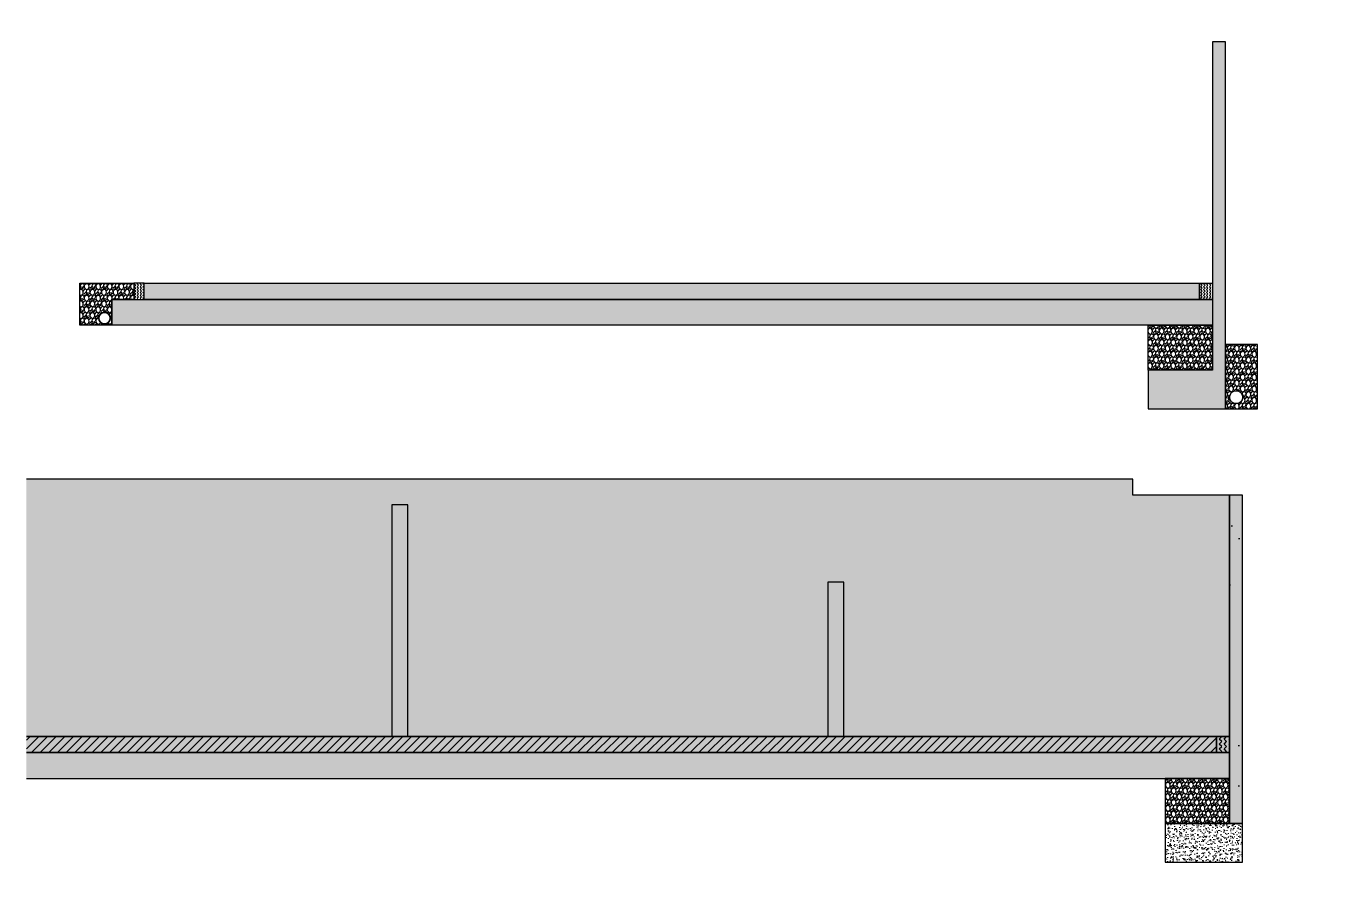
# Paper-space layout 'coupes-BB-MurOuest' of a CAD drawing. Header units: centimetres. Extents: x -77 to 333, y -24 to 239.
# The model-space entities are those that its viewports show. They can reach past a viewport. Long polylines and large blocks are cut down to what shows.
import ezdxf

# ---------------------------------------------------------------- set-up
doc = ezdxf.new("R2010")
doc.units = ezdxf.units.CM
for name, color, linetype in [('Dimensions', 6, 'Continuous'), ('Gravier', 120, 'Continuous'), ('Isolant pourtour radier', 36, 'Continuous'), ('Misapor', 4, 'Continuous'), ('Mur de soutenement', 1, 'Continuous'), ('Mur de soutenement-fondations', 242, 'Continuous'), ('Radier', 5, 'Continuous'), ('Title Block', 250, 'Continuous')]:
    doc.layers.add(name, color=color, linetype=linetype)
doc.layers.add('hatches', color=253, linetype='Continuous', lineweight=5)
doc.layers.get('Dimensions').off()
doc.layers.get('Title Block').off()
pattern_1 = [(50, (24800, 6e-14), (1821.85, -159.4), [190.5, -2095.5]), (355, (24800, 6e-14), (-352.4, 1910.6), [152.4, -1676.4]), (100.45, (24951.8, -13.3), (1469.4, 1751.2), [161.9, -1780.9]), (46.184, (24800, 508), (2710.8, -420.4), [285.75, -3143.25]), (96.636, (25026, 473), (2374, 2474.3), [242.9, -2671.4]), (351.184, (24800, 508), (2374, 2474.3), [228.6, -2514.6]), (21, (25054, 381), (1516.14, -1022.65), [190.5, -2095.5]), (326, (25054, 381), (618, 1841.9), [152.4, -1676.4]), (71.45, (25180.3, 295.8), (2134.16, 819.2), [161.9, -1780.9]), (37.5, (24800, 6e-14), (30.89, 845.55), [0, -1656.08, 0, -1701.8, 0, -1682.75]), (7.5, (24800, 6e-14), (668.2, 1001.8), [0, -970.28, 0, -1617.98, 0, -641.35]), (327.5, (24233.6, 6e-14), (1355.91, -57.29), [0, -635, 0, -1981.2, 0, -2628.9]), (317.5, (23979.6, 6e-14), (1481.3, 254.26), [0, -825.5, 0, -1315.72, 0, -1866.9])]
pattern_2 = [(95, (0, 1768.68), (140.09465, 117.55338), [19.05, -209.55]), (40, (0, 1768.68), (-160.01845, 110.17673), [15.24, -167.64058]), (145.45144, (11.67, 1778.47), (-19.9238, 227.7301), [16.19, -178.09024]), (91.1842, (-35.92, 1804.6), (221.41024, 161.9534), [28.575, -314.325]), (141.63556, (-17.47, 1818.1), (-7.0866, 342.82676), [24.285, -267.1356]), (36.18415, (-35.92, 1804.6), (-7.0866, 342.82676), [22.86, -251.4597]), (66, (-8.98, 1813.58), (179.51998, 34.89515), [19.05, -209.55]), (11, (-8.98, 1813.58), (-86.53993, 173.9412), [15.24, -167.64]), (116.45145, (5.98, 1816.49), (92.98005, 208.83634), [16.19, -178.08994]), (82.5, (0, 1768.68), (-57.60547, 61.973414), [0, -165.608, 0, -170.18, 0, -168.275]), (52.5, (0, 1768.68), (-23.58973, 118.087), [0, -97.028, 0, -161.798, 0, -64.135]), (12.5, (-40.05, 1728.63), (99.927863, 91.826196), [0, -63.5, 0, -198.12, 0, -262.89]), (2.5, (-58.01, 1710.67), (86.7639, 122.72239), [0, -82.55, 0, -131.572, 0, -186.69])]
pattern_3 = [(45, (0, 0), (4e-15, 44.901281), [31.75, -31.75]), (135, (22.45, 22.45), (-44.901281, 4e-15), [31.75, -31.75])]

msp = doc.modelspace()

# ---------------------------------------------------------------- hatches: boundary and pattern name
at = {"layer": 'hatches'}
h = msp.add_hatch(dxfattribs=at)
h.set_pattern_fill('AR-CONC', color=256, scale=0.7)
h.paths.add_polyline_path([(26800, 4400), (25300, 4400), (25300, 4650), (5000, 4650), (5000, 650), (26800, 650)])
h = msp.add_hatch(dxfattribs=at)
h.set_pattern_fill('AR-CONC', color=256, scale=0.7)
h.set_pattern_definition([(50, (24800, 6e-14), (127.5293, -11.1574), [13.335, -146.685]), (355, (24800, 6e-14), (-24.6704, 133.7398), [10.668, -117.3484]), (100.4514, (24810.63, -0.93), (102.859, 122.5824), [11.333, -124.6632]), (46.1842, (24800, 35.56), (189.7553, -29.4296), [20.0025, -220.0275]), (96.6356, (24815.81, 33.1), (166.183, 173.198), [16.9995, -186.995]), (351.184, (24800, 35.56), (166.183, 173.198), [16.002, -176.022]), (21, (24817.78, 26.67), (106.13, -71.5856), [13.335, -146.685]), (326, (24817.78, 26.67), (43.2614, 128.9316), [10.668, -117.348]), (71.4514, (24826.62, 20.7), (149.3915, 57.346), [11.333, -124.663]), (37.5, (24800, 6e-14), (2.16202, 59.18853), [0, -115.9256, 0, -119.126, 0, -117.7925]), (7.5, (24800, 6e-14), (46.7738, 70.1264), [0, -67.9196, 0, -113.2586, 0, -44.8945]), (327.5, (24760.35, 6e-14), (94.9134, -4.0101), [0, -44.45, 0, -138.684, 0, -184.023]), (317.5, (24742.57, 6e-14), (103.6904, 17.7985), [0, -57.785, 0, -92.1004, 0, -130.683])])
h.paths.add_polyline_path([(27000, 4400), (26800, 4400), (26800, -700), (27000, -700)])
h = msp.add_hatch(dxfattribs=at)
h.set_pattern_fill('ANSI31', color=256, scale=30)
h.set_pattern_definition([(45, (8593, -2e-05), (-67.3519, 67.3519), [])])
h.paths.add_polyline_path([(26600, 650), (5000, 650), (5000, 400), (26600, 400)])
h = msp.add_hatch(dxfattribs=at)
h.set_pattern_fill('HONEY', color=256, scale=10, angle=45)
h.paths.add_polyline_path([(5000, 0), (26800, 0), (26800, 400), (5000, 400)])
h = msp.add_hatch(dxfattribs=at)
h.set_pattern_fill('GRAVEL', color=256, scale=5, angle=45)
h.paths.add_polyline_path([(25800, -700), (26800, -700), (26800, 0), (25800, 0)])
h = msp.add_hatch(dxfattribs=at)
h.set_pattern_fill('AR-CONC', color=256, scale=0.7)
h.set_pattern_definition([(50, (24800, 100), (127.5293, -11.1574), [13.335, -146.685]), (355, (24800, 100), (-24.6704, 133.74), [10.668, -117.3484]), (100.4514, (24810.63, 99.07), (102.859, 122.5824), [11.333, -124.663]), (46.184, (24800, 135.56), (189.755, -29.43), [20.003, -220.028]), (96.6356, (24815.81, 133.1), (166.183, 173.198), [17, -186.995]), (351.184, (24800, 135.56), (166.183, 173.198), [16.002, -176.022]), (21, (24817.78, 126.67), (106.13, -71.5856), [13.335, -146.685]), (326, (24817.78, 126.67), (43.2614, 128.9316), [10.668, -117.348]), (71.4514, (24826.62, 120.7), (149.3915, 57.346), [11.333, -124.663]), (37.5, (24800, 100), (2.162, 59.1885), [0, -115.9256, 0, -119.126, 0, -117.7925]), (7.5, (24800, 100), (46.7738, 70.1264), [0, -67.9196, 0, -113.2586, 0, -44.8945]), (327.5, (24760.35, 100), (94.9134, -4.0101), [0, -44.45, 0, -138.684, 0, -184.023]), (317.5, (24742.57, 100), (103.6904, 17.7985), [0, -57.785, 0, -92.1004, 0, -130.683])])
h.paths.add_polyline_path([(27000, -700), (25800, -700), (25800, -1300), (27000, -1300)])
h = msp.add_hatch(dxfattribs=at)
h.set_pattern_fill('AR-CONC', color=256, angle=45)
h.set_pattern_definition(pattern_2)
h.paths.add_polyline_path([(93534, -66000), (92534, -66000), (92534, -66600), (93734, -66600), (93734, -60900), (93534, -60900)])
h = msp.add_hatch(dxfattribs=at)
h.set_pattern_fill('GRAVEL', color=256, scale=5, angle=45)
h.set_pattern_definition([(273.012788, (-25.145, 1923.139), (89.8025611, -1526.6435406), [17.08607, -1691.52418]), (229.969741, (-24.2467, 1906.0765), (987.82816778, 1167.43330043), [29.32024, -2902.70244]), (177.510447, (-43.105, 1883.626), (1885.85378546, -89.8025605), [20.67408, -2046.73614]), (312.273689, (-55.6776, 1826.152), (-1706.2486628, 1885.8537856), [26.70023, -2643.32187]), (337.833654, (-37.717, 1806.396), (-1526.6435406, 628.61792842), [26.18169, -2591.99039]), (42.273689, (-13.4704, 1796.5174), (-1885.8537856, -1706.2486628), [26.70023, -2643.32187]), (82.6942405, (6.286, 1814.478), (-269.40768351, -2065.45890786), [35.30968, -3495.65577]), (117.2553284, (10.7763, 1849.501), (-1347.03841794, 2604.27427523), [33.33598, -3300.26283]), (166.4295656, (-4.49, 1879.136), (-1885.85378546, 449.0128059), [26.79065, -2652.27728]), (220.236358, (-30.533, 1885.422), (1077.6307347, 898.0256119), [30.58566, -1498.69685]), (267.397438, (-53.8815, 1865.6654), (-89.80256114, -2065.45890785), [39.5539, -3915.83863]), (183.814075, (34.125, 1914.159), (-1167.4332957, -89.8025611), [13.50023, -1336.52829]), (216.4692344, (20.6546, 1913.261), (1347.038418, 987.82817355), [25.6841, -2542.73195]), (270, (1e-14, 1897.99), (89.80256, -89.80256), [17.96047, -161.64466]), (248.19859, (-17.062, 1902.484), (269.4076837, 628.6179285), [9.67207, -957.53112]), (336.80141, (-20.655, 1893.504), (-359.210245, 179.6051224), [13.67828, -670.23765]), (75.963757, (-8.082, 1888.116), (89.802561, 449.012806), [22.21598, -718.3149]), (206.56505, (-2.694, 1909.67), (269.407684, 89.802561), [16.06436, -385.5449]), (61.38954, (-72.74, 1841.419), (628.6179285, 1167.43329574), [22.5044, -2227.94133]), (115.346176, (-61.964, 1861.175), (628.6179284, -1347.0384182), [18.87995, -1869.11078]), (338.19859, (-20.655, 1927.629), (-628.6179285, 269.4076837), [19.344, -947.85918]), (28.61046, (-2.694, 1920.445), (-1167.4332957, -628.61792856), [22.5044, -2227.94133]), (24.443955, (-17.062, 1785.741), (-628.6179285, -269.4076836), [21.70176, -1063.38672]), (339.775141, (2.694, 1794.721), (-1436.8409797, 538.8153665), [18.1836, -1800.17967]), (111.80141, (70.046, 1838.725), (-269.4076837, 628.6179285), [19.344, -947.85918]), (62.354025, (62.862, 1856.685), (-808.2230508, -1526.64354063), [21.28914, -2107.6188]), (114.443955, (26.043, 1794.721), (269.4076836, -628.6179285), [10.85088, -1074.2376]), (146.309932, (64.658, 1833.336), (-449.012806, 269.4076836), [6.47573, -641.09975]), (210.963757, (59.27, 1836.93), (359.210245, 179.605122), [26.18168, -497.45273]), (231.009006, (36.819, 1823.458), (808.22305084, 987.82817336), [24.26335, -2402.06824]), (348.690068, (1e-14, 1880.034), (-269.407684, 89.802561), [18.3162, -439.58882]), (38.1572266, (17.9605, 1876.4417), (1706.24866293, 1347.03841825), [31.97784, -3165.80045]), (105.945396, (43.105, 1896.198), (269.4076836, -987.8281733), [13.07541, -1294.46962]), (135, (39.51, 1908.77), (-179.60512, 1e-14), [7.62, -119.38]), (165.256437, (32.329, 1824.356), (987.8281733, -269.4076837), [17.64335, -1746.69704]), (93.012787, (15.266, 1828.846), (-89.8025611, 1526.6435406), [34.17214, -1674.43811]), (45, (13.47, 1862.97), (1e-14, 179.60512), [33.02, -93.98]), (10.3048465, (36.819, 1886.32), (1526.64354044, 269.40768446), [20.08048, -1987.96584]), (299.054604, (56.576, 1889.912), (269.4076836, -449.012806), [18.49145, -906.0825]), (252.6459754, (65.556, 1873.7476), (-808.22305108, -2604.27427505), [30.10725, -2980.62322]), (220.426079, (56.5756, 1845.011), (-1257.23585695, -1077.63073453), [31.85147, -3153.29232])])
h.paths.add_polyline_path([(75934, -64650), (76774, -64650), (76774, -64900), (76434, -64900), (76434, -65300), (75934, -65300)])
edge = h.paths.add_edge_path(flags=16)
edge.add_arc((76319, -65191), 88.4, 180, 360)
edge.add_arc((76319, -65191), 88.4, 0, 180)
h = msp.add_hatch(dxfattribs=at)
h.set_pattern_fill('ZIGZAG', color=256, scale=10, angle=45)
h.set_pattern_definition(pattern_3)
h.paths.add_polyline_path([(76934, -64650), (76774, -64650), (76774, -64900), (76934, -64900)])
h = msp.add_hatch(dxfattribs=at)
h.set_pattern_fill('AR-CONC', color=256, angle=45)
h.set_pattern_definition(pattern_2)
h.paths.add_polyline_path([(93334, -64900), (76934, -64900), (76934, -64650), (93334, -64650)])
h = msp.add_hatch(dxfattribs=at)
h.set_pattern_fill('ZIGZAG', color=256, scale=10, angle=45)
h.set_pattern_definition(pattern_3)
h.paths.add_polyline_path([(93334, -64650), (93534, -64650), (93534, -64900), (93334, -64900)])
h = msp.add_hatch(dxfattribs=at)
h.set_pattern_fill('HONEY', color=256, scale=10, angle=45)
h.set_pattern_definition([(45, (0, 1768.68), (14.233136, 53.118785), [31.75, -63.5]), (165, (0, 1768.68), (-53.118785, -14.2331355), [31.75, -63.5]), (105, (0, 1768.68), (-38.8856496, 38.88565), [-63.5, 31.75])])
h.paths.add_polyline_path([(93534, -64900), (93534, -65300), (76434, -65300), (76434, -64900)])
h = msp.add_hatch(dxfattribs=at)
h.set_pattern_fill('GRAVEL', color=256, scale=5, angle=45)
h.paths.add_polyline_path([(93534, -65300), (93534, -66000), (92534, -66000), (92534, -65300)])
h = msp.add_hatch(dxfattribs=at)
h.set_pattern_fill('GRAVEL', color=256, scale=5, angle=45)
h.paths.add_polyline_path([(93802, -66419, 1), (94002, -66419, 1)], flags=16)
h.paths.add_polyline_path([(93734, -66600), (94234, -66600), (94234, -65600), (93734, -65600)])
at = {"layer": 'Isolant pourtour radier'}
h = msp.add_hatch(dxfattribs=at)
h.set_pattern_fill('ZIGZAG', color=256, scale=17, angle=45)
h.set_pattern_definition([(45, (0, 0), (7e-15, 76.33218), [53.975, -53.975]), (135, (38.166, 38.166), (-76.33218, 7e-15), [53.975, -53.975])])
h.paths.add_polyline_path([(26800, 650), (26600, 650), (26600, 400), (26800, 400)])
at = {"layer": 'Mur de soutenement'}
h = msp.add_hatch(dxfattribs=at)
h.set_pattern_fill('AR-CONC', color=256, scale=0.7)
h.paths.add_polyline_path([(26800, 4400), (25300, 4400), (25300, 4650), (5000, 4650), (5000, 0), (26800, 0)])
h = msp.add_hatch(dxfattribs=at)
h.set_pattern_fill('AR-CONC', color=256, scale=0.7)
h.paths.add_polyline_path([(26800, 4400), (25300, 4400), (25300, 4650), (5000, 4650), (5000, 0), (26800, 0)])
h = msp.add_hatch(dxfattribs=at)
h.set_pattern_fill('AR-CONC', color=256, scale=0.7)
h.paths.add_polyline_path([(26800, 4400), (25300, 4400), (25300, 4650), (5000, 4650), (5000, 0), (26800, 0)])
h = msp.add_hatch(dxfattribs=at)
h.set_pattern_fill('AR-CONC', color=256, scale=0.7)
h.paths.add_polyline_path([(26800, 4400), (25300, 4400), (25300, 4650), (5000, 4650), (5000, 0), (26800, 0)])
h = msp.add_hatch(dxfattribs=at)
h.set_pattern_fill('AR-CONC', color=256, scale=10)
h.set_pattern_definition(pattern_1)
h.paths.add_polyline_path([(27000, 4450), (26800, 4450), (26800, -800), (27000, -800)])
h = msp.add_hatch(dxfattribs=at)
h.set_pattern_fill('AR-CONC', color=256, scale=10)
h.set_pattern_definition(pattern_1)
h.paths.add_polyline_path([(27000, 4450), (26800, 4450), (26800, -800), (27000, -800)])
h = msp.add_hatch(dxfattribs=at)
h.set_pattern_fill('AR-CONC', color=256, scale=10)
h.set_pattern_definition(pattern_1)
h.paths.add_polyline_path([(26800, -800), (26800, 4450), (27000, 4450), (27000, -800)])

# ---------------------------------------------------------------- linework, layer by layer
at = {"layer": 'Gravier'}
for points in [[(25800, -700), (26800, -700), (26800, 0), (25800, 0)], [(75934, -64650), (76774, -64650), (76774, -64900), (76434, -64900), (76434, -65300), (75934, -65300)]]:
    msp.add_lwpolyline(points, close=True, dxfattribs=at)
msp.add_lwpolyline([(76230, -65191, 1), (76407, -65191, 1)], format="xyb", close=True, dxfattribs=at)
msp.add_lwpolyline([(76230, -65191, 1), (76407, -65191, 1)], format="xyb", close=True, dxfattribs=at)
msp.add_lwpolyline([(76230, -65191, 1), (76407, -65191, 1)], format="xyb", close=True, dxfattribs=at)
msp.add_lwpolyline([(76230, -65191, 1), (76407, -65191, 1)], format="xyb", close=True, dxfattribs=at)
for points in [[(93534, -65300), (93534, -66000), (92534, -66000), (92534, -65300), (93534, -65300)], [(93734, -66600), (94234, -66600), (94234, -65600), (93734, -65600), (93734, -66600)]]:
    msp.add_lwpolyline(points, dxfattribs=at)
for centre, radius in [((76319, -65191), 88.4), ((93902, -66419), 100)]:
    msp.add_circle(centre, radius, dxfattribs=at)
at = {"layer": 'Isolant pourtour radier'}
msp.add_lwpolyline([(26800, 650), (26600, 650), (26600, 400), (26800, 400)], close=True, dxfattribs=at)
for points in [[(76934, -64650), (76774, -64650), (76774, -64900), (76934, -64900), (76934, -64650)], [(93334, -64650), (93534, -64650), (93534, -64900), (93334, -64900), (93334, -64650)]]:
    msp.add_lwpolyline(points, dxfattribs=at)
at = {"layer": 'Misapor'}
for points in [[(5000, 0), (26800, 0), (26800, 400), (5000, 400)], [(75934, -64650), (76774, -64650), (76774, -64900), (76434, -64900), (76434, -65300), (75934, -65300)]]:
    msp.add_lwpolyline(points, close=True, dxfattribs=at)
msp.add_lwpolyline([(93534, -64900), (93534, -65300), (76434, -65300), (76434, -64900), (93534, -64900)], dxfattribs=at)
msp.add_lwpolyline([(76230, -65191, 1), (76407, -65191, 1)], format="xyb", close=True, dxfattribs=at)
at = {"layer": 'Mur de soutenement'}
for points in [[(26800, 4400), (25300, 4400), (25300, 4650), (5000, 4650), (5000, 0), (26800, 0)], [(26800, 4400), (25300, 4400), (25300, 4650), (5000, 4650), (5000, 650), (26800, 650)], [(27000, 4400), (26800, 4400), (26800, -700), (27000, -700)], [(27000, 4400), (26800, 4400), (26800, -700), (27000, -700)], [(27000, -700), (25800, -700), (25800, -1300), (27000, -1300)]]:
    msp.add_lwpolyline(points, close=True, dxfattribs=at)
for points in [[(13784, 4250), (13784, 650), (14034, 650), (14034, 4250), (13784, 4250)], [(20560, 3050), (20560, 650), (20810, 650), (20810, 3050), (20560, 3050)]]:
    msp.add_lwpolyline(points, dxfattribs=at)
at = {"layer": 'Mur de soutenement-fondations'}
msp.add_lwpolyline([(93534, -66000), (92534, -66000), (92534, -66600), (93734, -66600), (93734, -60900), (93534, -60900)], close=True, dxfattribs=at)
at = {"layer": 'Radier'}
for points in [[(5000, 400), (26600, 400), (26600, 650), (5000, 650)], [(93334, -64900), (76934, -64900), (76934, -64650), (93334, -64650)]]:
    msp.add_lwpolyline(points, close=True, dxfattribs=at)

psp = doc.layouts.new('coupes-BB-MurOuest')

# ---------------------------------------------------------------- viewports
at = {"layer": 'Dimensions', "view_target_point": (16313.45, 2053.84)}
psp.add_viewport(center=(128.3, 42.17), size=(409.63, 132.1046), view_center_point=(2034.34, -230.61), view_height=6605.2318, status=3, dxfattribs=at)
at = {"layer": 'Title Block', "view_target_point": (16313.45, 2053.84)}
psp.add_viewport(center=(128.3, 173.79), size=(409.63, 131.1409), view_center_point=(69032.36, -65990.51), view_height=6557.0469, dxfattribs=at)

doc.saveas('drawing.dxf')
